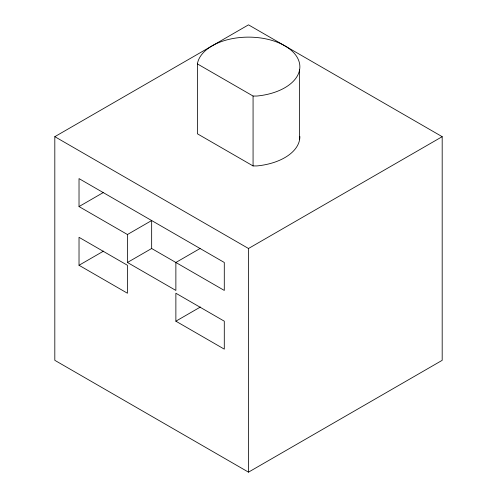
<?xml version="1.0" encoding="UTF-8"?>
<svg xmlns="http://www.w3.org/2000/svg" width="497" height="497" viewBox="0 0 497 497"><rect width="100%" height="100%" fill="white"/><g stroke="black" fill="none" stroke-linecap="round" stroke-linejoin="round"><path stroke-width="0.75" d="M54.813 136.675L248.5 24.85L442.187 136.675L442.187 360.325L248.5 472.15L54.813 360.325L54.813 136.675L248.5 248.5L442.187 136.675M79.023 206.566L127.443 234.522L127.443 262.478L151.66 248.5L224.29 290.434L224.29 262.478L79.023 178.609L79.023 206.566L103.569 192.395M127.443 234.522L151.66 220.544L151.66 248.5M79.023 265.274L127.443 293.23L127.443 265.274L79.023 237.317L79.023 265.274L103.569 251.103M200.08 248.5L175.87 262.478L175.87 290.434L127.443 262.478M175.87 321.186L224.29 349.142L224.29 321.186L175.87 293.23L175.87 321.186L200.409 307.016M197.384 63.896L253.072 96.039L256.893 96.039A51.359 29.652 0 0 0 299.71 64.504A51.359 29.652 0 0 0 249.034 37.132A51.359 29.652 0 0 0 197.384 63.896L197.384 133.786L253.072 165.936L256.893 165.93A51.359 29.652 0 0 0 299.859 136.47M299.616 69.673L299.616 139.564M253.072 96.039L253.072 165.936M248.5 248.5L248.5 472.15"/></g></svg>
